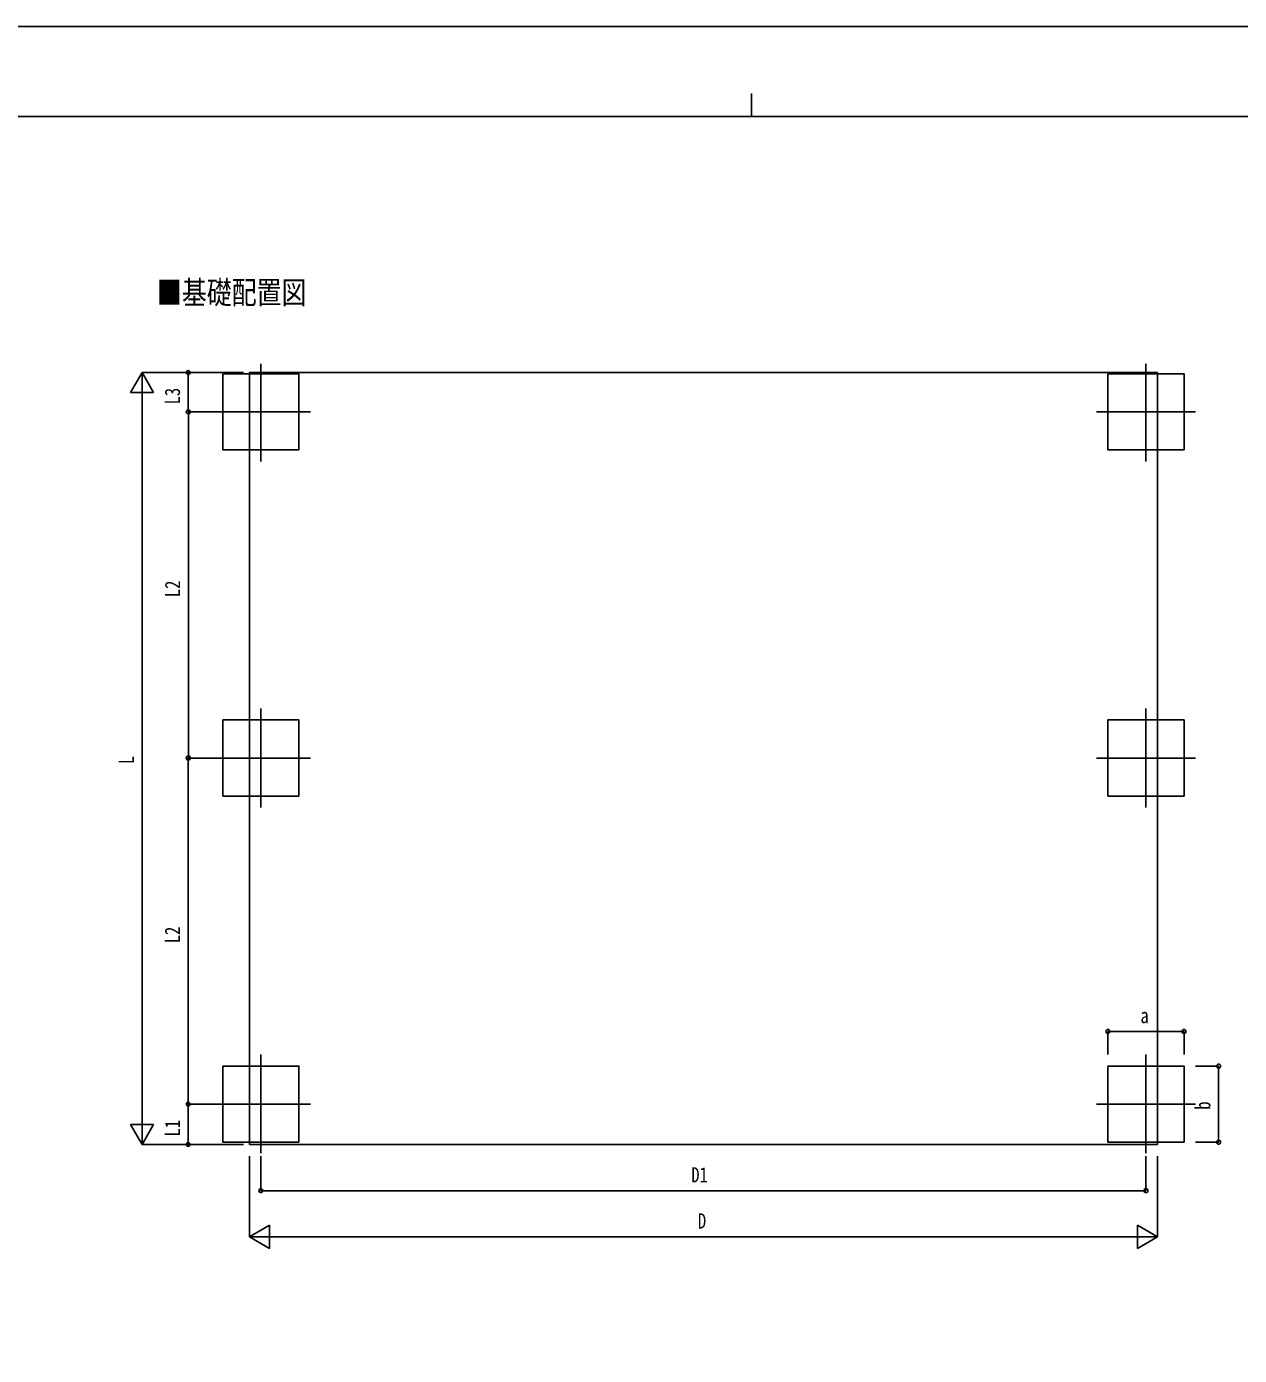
# Model space of a CAD drawing. Units: millimetres, scale not verified. Extents: x -16820 to 16820, y -11880 to 11880.
# Drawn here: x -6305 to 4210, y 362 to 11880 of the extents above; entities that cross this region are included whole.
import ezdxf
from ezdxf.enums import TextEntityAlignment as Align

# ---------------------------------------------------------------- set-up
doc = ezdxf.new("R2010")
doc.units = ezdxf.units.MM
doc.header["$LTSCALE"] = 50
for name, color, linetype in [('0-2_USER1', 3, 'Continuous'), ('0-4_YKK_12', 2, 'Continuous'), ('0-6_YKK_A1', 4, 'Continuous'), ('0-7_YKK_D', 6, 'Continuous'), ('0-8_YKK_ZWAK', 7, 'Continuous')]:
    doc.layers.add(name, color=color, linetype=linetype)
doc.styles.add('ＭＳ ゴシック', font='')
doc.styles.get('ＭＳ ゴシック').set_extended_font_data('MS Gothic')

msp = doc.modelspace()

# ---------------------------------------------------------------- linework, layer by layer
at = {"layer": '0-4_YKK_12'}
for p, q in [((-4273.32, 8955.39), (-4273.32, 8110)), ((3399.68, 8955.39), (3399.68, 8110)), ((-3843.32, 8540), (-4703.32, 8540)), ((3829.68, 8540), (2969.68, 8540)), ((-4273.32, 5970), (-4273.32, 5110)), ((3399.68, 5970), (3399.68, 5110)), ((-3843.32, 5540), (-4703.32, 5540)), ((3829.68, 5540), (2969.68, 5540)), ((-4273.32, 2970), (-4273.32, 2113.73)), ((3399.68, 2970), (3399.68, 2113.73)), ((-3843.32, 2540), (-4703.32, 2540)), ((3829.68, 2540), (2969.68, 2540))]:
    msp.add_line(p, q, dxfattribs=at)
at = {"layer": '0-6_YKK_A1'}
for p, q in [((-4371.82, 8881), (-4371.82, 2190)), ((-4603.32, 2870), (-4603.32, 2210)), ((3069.68, 2870), (3069.68, 2210)), ((-4371.82, 2190), (3498.18, 2190))]:
    msp.add_line(p, q, dxfattribs=at)
for points in [[(-3943.32, 8210), (-3943.32, 8870), (-4603.32, 8870), (-4603.32, 8210)], [(3729.68, 8210), (3729.68, 8870), (3069.68, 8870), (3069.68, 8210)], [(-3943.32, 5210), (-3943.32, 5870), (-4603.32, 5870), (-4603.32, 5210)], [(3729.68, 5210), (3729.68, 5870), (3069.68, 5870), (3069.68, 5210)], [(-3943.32, 2210), (-3943.32, 2870), (-4603.32, 2870), (-4603.32, 2210)], [(3729.68, 2210), (3729.68, 2870), (3069.68, 2870), (3069.68, 2210)]]:
    msp.add_lwpolyline(points, close=True, dxfattribs=at)
msp.add_lwpolyline([(-4371.82, 8881), (3498.18, 8881), (3498.18, 2190)], dxfattribs=at)
at = {"layer": '0-7_YKK_D'}
for p, q in [((-5303.32, 8881), (-5403.32, 8707.79)), ((-4425.43, 8881), (-5304.32, 8881)), ((-5303.32, 8881), (-5203.32, 8707.79)), ((-5303.32, 8881), (-5303.32, 8534.59)), ((-4488.82, 8881), (-4904.32, 8881)), ((-4903.32, 8540), (-4903.32, 8881)), ((-5403.32, 8707.79), (-5203.32, 8707.79)), ((-5303.32, 2390), (-5303.32, 8681)), ((-4697.57, 8540), (-4904.32, 8540)), ((-4703.32, 8540), (-4903.32, 8540)), ((-4902.32, 5540), (-4902.32, 8540)), ((-4704.32, 5540), (-4904.32, 5540)), ((-4903.32, 2540), (-4903.32, 5540)), ((-4703.32, 5540), (-4903.32, 5540)), ((3069.68, 2970), (3069.68, 3171)), ((3729.68, 3170), (3069.68, 3170)), ((3729.68, 2970), (3729.68, 3171)), ((3829.68, 2870), (4030.68, 2870)), ((4029.68, 2210), (4029.68, 2870)), ((-5303.32, 2190), (-5303.32, 2536.41)), ((-4704.32, 2540), (-4904.32, 2540)), ((-4704.32, 2540), (-4904.32, 2540)), ((-4903.32, 2190), (-4903.32, 2540)), ((-5303.32, 2190), (-5403.32, 2363.21)), ((-5203.32, 2363.21), (-5403.32, 2363.21)), ((-5303.32, 2190), (-5203.32, 2363.21)), ((-4425.43, 2190), (-5304.32, 2190)), ((-4488.82, 2190), (-4904.32, 2190)), ((3829.68, 2210), (4030.68, 2210)), ((-4371.82, 2090), (-4371.82, 1389)), ((-4273.32, 2090), (-4273.32, 1789)), ((3399.68, 2090), (3399.68, 1789)), ((3498.18, 2090), (3498.18, 1389)), ((-4273.32, 1790), (3399.68, 1790)), ((-4371.82, 1390), (-4198.62, 1490)), ((-4371.82, 1390), (-4198.62, 1290)), ((-4371.82, 1390), (-4025.41, 1390)), ((-4198.62, 1290), (-4198.62, 1490)), ((3298.18, 1390), (-4171.82, 1390)), ((3498.18, 1390), (3151.77, 1390)), ((3498.18, 1390), (3324.97, 1490)), ((3324.97, 1490), (3324.97, 1290)), ((3498.18, 1390), (3324.97, 1290))]:
    msp.add_line(p, q, dxfattribs=at)
for centre in [(-4903.32, 8881), (-4903.32, 8540), (-4902.32, 8540), (-4903.32, 5540), (-4902.32, 5540), (3069.68, 3170), (3729.68, 3170), (4029.68, 2870), (-4903.32, 2540), (-4903.32, 2540), (-4903.32, 2190), (4029.68, 2210), (-4273.32, 1790), (3399.68, 1790)]:
    msp.add_circle(centre, 17, dxfattribs=at)
at = {"layer": '0-8_YKK_ZWAK'}
for p, q in [((-19.92, 11300), (-19.92, 11100)), ((15580.08, 11100), (-15619.92, 11100))]:
    msp.add_line(p, q, dxfattribs=at)
msp.add_lwpolyline([(-16820, -11880), (16820, -11880), (16820, 11880), (-16820, 11880)], close=True, dxfattribs=at)

# ---------------------------------------------------------------- texts
at = {"layer": '0-2_USER1', "style": 'ＭＳ ゴシック', "width": 0.8}
msp.add_text('■基礎配置図', height=197.9, dxfattribs=at).set_placement((-5174.57, 9416.91), align=Align.BOTTOM_LEFT)
at = {"layer": '0-7_YKK_D', "style": 'ＭＳ ゴシック', "width": 0.8}
for s, p in [('L3', (-4935.32, 8604.9)), ('L2', (-4934.32, 6934.4)), ('L', (-5335.32, 5487.5)), ('L2', (-4935.32, 3934.4)), ('b', (3997.68, 2492)), ('L1', (-4935.32, 2259.4))]:
    msp.add_text(s, height=132, rotation=90, dxfattribs=at).set_placement(p, align=Align.BOTTOM_LEFT)
for s, p in [('a', (3351.68, 3202)), ('D1', (-542.42, 1822)), ('D', (-484.82, 1422))]:
    msp.add_text(s, height=132, dxfattribs=at).set_placement(p, align=Align.BOTTOM_LEFT)

doc.saveas('drawing.dxf')
